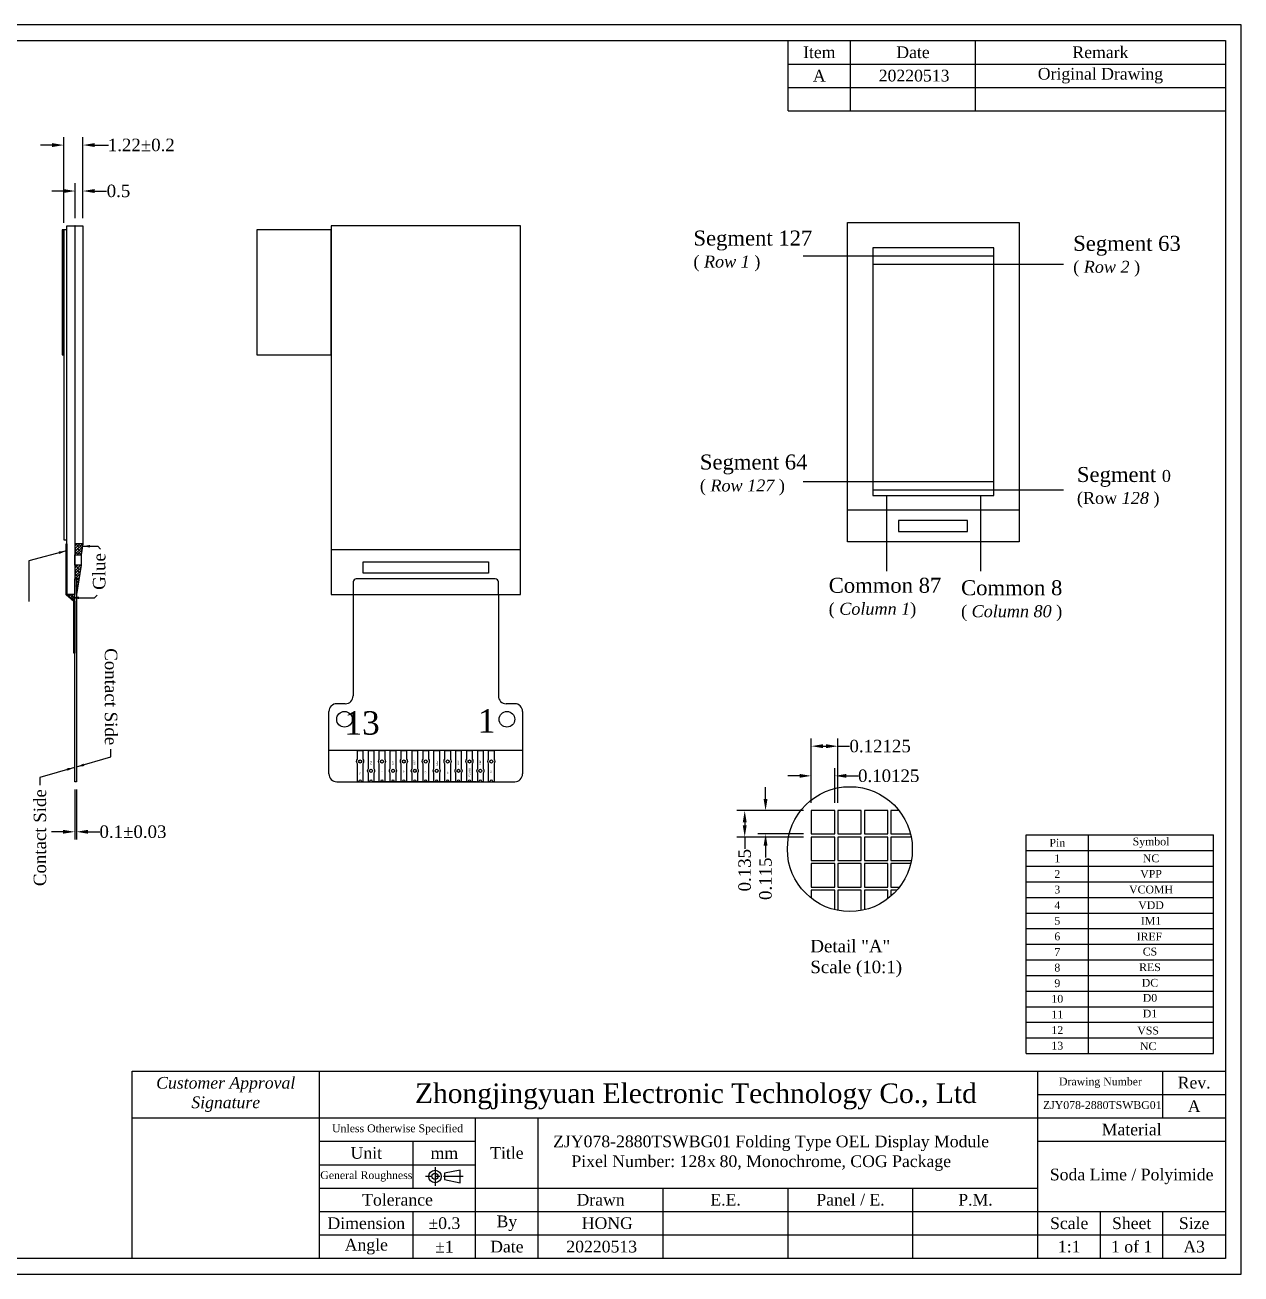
# Model space of a CAD drawing. Extents: x -334 to 152, y -2 to 1135.
# Drawn here: x -89.2 to -11.4, y -1.8 to 78.2 of the extents above; entities that cross this region are included whole.
import ezdxf

# ---------------------------------------------------------------- set-up
doc = ezdxf.new("R2010")
doc.units = 0
doc.header["$MEASUREMENT"] = 0
doc.linetypes.add('CENTER', pattern=[2, 1.25, -0.25, 0.25, -0.25])
for name, color, linetype in [('Dimension', 7, 'Continuous'), ('Driver IC', 8, 'Continuous'), ('FPC', 30, 'Continuous'), ('Frame', 7, 'Continuous'), ('Index', 7, 'Continuous')]:
    doc.layers.add(name, color=color, linetype=linetype)
doc.styles.get("Standard").update_dxf_attribs({"font": 'times.ttf'})
doc.dimstyles.get("Standard").update_dxf_attribs({"dimtxt": 0.18, "dimasz": 0.18, "dimexe": 0.18, "dimexo": 0.0625, "dimgap": 0.09, "dimtad": 0, "dimtih": 1, "dimtoh": 1, "dimdec": 4, "dimzin": 0, "dimdsep": 46, "dimtxsty": 'Standard', "dimcen": 0.09, "dimadec": 0, "dimazin": 0, "dimtfac": 1, "dimtdec": 4, "dimtofl": 0, "dimtmove": 0, "dimatfit": 3, "dimfxl": 1, "dimtolj": 1, "dimtzin": 0, "dimarcsym": 0})
pattern_1 = [(45, (-16.7045, 0.23526), (-0.08838835, 0.08838835), []), (135, (-16.7045, 0.23526), (-0.26516504, 0.08838835), [0.3125, -0.1875])]

# ---------------------------------------------------------------- blocks, each defined once
blk = doc.blocks.new('*D13')
at = {"layer": 'Defpoints', "color": 0, "transparency": 16777216}
for p in [(-86.015, 29.681), (-85.915, 29.681), (-85.915, 26.477)]:
    blk.add_point(p, dxfattribs=at)
at = {"layer": 'Dimension', "color": 0, "lineweight": -2, "transparency": 16777216}
for p, q in [((-86.015, 29.181), (-86.015, 25.977)), ((-85.915, 29.181), (-85.915, 25.977)), ((-86.765, 26.477), (-87.515, 26.477)), ((-85.165, 26.477), (-84.415, 26.477))]:
    blk.add_line(p, q, dxfattribs=at)
at = {"layer": 'Dimension', "color": 0, "transparency": 16777216}
for points in [[(-86.765, 26.602), (-86.765, 26.352), (-86.015, 26.477)], [(-85.165, 26.602), (-85.165, 26.352), (-85.915, 26.477)]]:
    blk.add_solid(points, dxfattribs=at)
at = {"layer": 'Dimension', "color": 0, "transparency": 16777216, "insert": (-82.29, 26.477), "char_height": 0.8, "attachment_point": 5}
blk.add_mtext('\\A1;0.1±0.03', dxfattribs=at)
blk = doc.blocks.new('*D14')
at = {"color": 0, "lineweight": -2, "transparency": 16777216}
for p, q in [((-38.864, 28.336), (-38.864, 30.559)), ((-37.364, 28.336), (-37.364, 30.559)), ((-39.614, 30.059), (-40.364, 30.059)), ((-36.614, 30.059), (-35.864, 30.059))]:
    blk.add_line(p, q, dxfattribs=at)
at = {"color": 0, "transparency": 16777216}
for points in [[(-39.614, 30.184), (-39.614, 29.934), (-38.864, 30.059)], [(-36.614, 30.184), (-36.614, 29.934), (-37.364, 30.059)]]:
    blk.add_solid(points, dxfattribs=at)
at = {"layer": 'Defpoints', "color": 0, "transparency": 16777216}
for p in [(-37.364, 30.059), (-38.864, 27.836), (-37.364, 27.836)]:
    blk.add_point(p, dxfattribs=at)
at = {"color": 0, "transparency": 16777216, "insert": (-33.905, 30.059), "char_height": 0.8, "attachment_point": 5}
blk.add_mtext('\\A1;0.10125', dxfattribs=at)
blk = doc.blocks.new('*D15')
at = {"color": 0, "lineweight": -2, "transparency": 16777216}
for p, q in [((-38.864, 28.336), (-38.864, 32.46)), ((-37.164, 28.336), (-37.164, 32.46)), ((-38.114, 31.96), (-37.914, 31.96)), ((-37.164, 31.96), (-36.414, 31.96))]:
    blk.add_line(p, q, dxfattribs=at)
at = {"color": 0, "transparency": 16777216}
for points in [[(-38.114, 32.085), (-38.114, 31.835), (-38.864, 31.96)], [(-37.914, 32.085), (-37.914, 31.835), (-37.164, 31.96)]]:
    blk.add_solid(points, dxfattribs=at)
at = {"layer": 'Defpoints', "color": 0, "transparency": 16777216}
for p in [(-37.164, 31.96), (-38.864, 27.836), (-37.164, 27.836)]:
    blk.add_point(p, dxfattribs=at)
at = {"color": 0, "transparency": 16777216, "insert": (-34.455, 31.96), "char_height": 0.8, "attachment_point": 5}
blk.add_mtext('\\A1;0.12125', dxfattribs=at)
blk = doc.blocks.new('*D16')
at = {"color": 0, "lineweight": -2, "transparency": 16777216}
for p, q in [((-41.79, 28.586), (-41.79, 29.336)), ((-39.364, 27.836), (-42.29, 27.836)), ((-39.364, 26.336), (-42.29, 26.336)), ((-41.79, 25.586), (-41.79, 24.836))]:
    blk.add_line(p, q, dxfattribs=at)
at = {"color": 0, "transparency": 16777216}
for points in [[(-41.915, 28.586), (-41.665, 28.586), (-41.79, 27.836)], [(-41.915, 25.586), (-41.665, 25.586), (-41.79, 26.336)]]:
    blk.add_solid(points, dxfattribs=at)
at = {"layer": 'Defpoints', "color": 0, "transparency": 16777216}
for p in [(-38.864, 27.836), (-41.79, 26.336), (-38.864, 26.336)]:
    blk.add_point(p, dxfattribs=at)
at = {"color": 0, "transparency": 16777216, "insert": (-41.79, 23.468), "char_height": 0.8, "attachment_point": 5, "rotation": 90}
blk.add_mtext('\\A1;0.115', dxfattribs=at)
blk = doc.blocks.new('*D17')
at = {"color": 0, "lineweight": -2, "transparency": 16777216}
for p, q in [((-39.364, 27.836), (-43.625, 27.836)), ((-43.125, 27.086), (-43.125, 26.886)), ((-39.364, 26.136), (-43.625, 26.136)), ((-43.125, 26.136), (-43.125, 25.386))]:
    blk.add_line(p, q, dxfattribs=at)
at = {"color": 0, "transparency": 16777216}
for points in [[(-43.25, 27.086), (-43, 27.086), (-43.125, 27.836)], [(-43.25, 26.886), (-43, 26.886), (-43.125, 26.136)]]:
    blk.add_solid(points, dxfattribs=at)
at = {"layer": 'Defpoints', "color": 0, "transparency": 16777216}
for p in [(-38.864, 27.836), (-43.125, 26.136), (-38.864, 26.136)]:
    blk.add_point(p, dxfattribs=at)
at = {"color": 0, "transparency": 16777216, "insert": (-43.125, 24.018), "char_height": 0.8, "attachment_point": 5, "rotation": 90}
blk.add_mtext('\\A1;0.135', dxfattribs=at)
blk = doc.blocks.new('*D18')
at = {"color": 0, "lineweight": -2, "transparency": 16777216}
for p, q in [((-85.995, 65.781), (-85.995, 68.018)), ((-85.495, 65.781), (-85.495, 68.018)), ((-86.745, 67.518), (-87.495, 67.518)), ((-84.745, 67.518), (-83.995, 67.518))]:
    blk.add_line(p, q, dxfattribs=at)
at = {"color": 0, "transparency": 16777216}
for points in [[(-86.745, 67.643), (-86.745, 67.393), (-85.995, 67.518)], [(-84.745, 67.643), (-84.745, 67.393), (-85.495, 67.518)]]:
    blk.add_solid(points, dxfattribs=at)
at = {"layer": 'Defpoints', "color": 0, "transparency": 16777216}
for p in [(-85.495, 67.518), (-85.995, 65.281), (-85.495, 65.281)]:
    blk.add_point(p, dxfattribs=at)
at = {"color": 0, "transparency": 16777216, "insert": (-83.217, 67.518), "char_height": 0.8, "attachment_point": 5}
blk.add_mtext('\\A1;0.5', dxfattribs=at)
blk = doc.blocks.new('*D19')
at = {"color": 0, "lineweight": -2, "transparency": 16777216}
for p, q in [((-87.465, 70.461), (-88.215, 70.461)), ((-86.715, 65.481), (-86.715, 70.961)), ((-85.495, 65.781), (-85.495, 70.961)), ((-84.745, 70.461), (-83.86, 70.461))]:
    blk.add_line(p, q, dxfattribs=at)
at = {"color": 0, "transparency": 16777216}
for points in [[(-87.465, 70.586), (-87.465, 70.336), (-86.715, 70.461)], [(-84.745, 70.586), (-84.745, 70.336), (-85.495, 70.461)]]:
    blk.add_solid(points, dxfattribs=at)
at = {"layer": 'Defpoints', "color": 0, "transparency": 16777216}
for p in [(-85.495, 70.461), (-86.715, 64.981), (-85.495, 65.281)]:
    blk.add_point(p, dxfattribs=at)
at = {"color": 0, "transparency": 16777216, "insert": (-81.758, 70.461), "char_height": 0.8, "attachment_point": 5}
blk.add_mtext('\\A1;1.22%%P0.2', dxfattribs=at)

msp = doc.modelspace()

# ---------------------------------------------------------------- hatches: boundary and pattern name
h = msp.add_hatch()
h.set_pattern_fill('ANSI38', color=8, style=0)
h.set_pattern_definition(pattern_1)
h.paths.add_polyline_path([(-86.01541, 44.22077), (-85.61541, 44.22077), (-85.49541, 44.92077), (-85.99541, 44.92077), (-85.99541, 46.24077), (-86.01541, 46.24077)])
h.paths.add_polyline_path([(-85.61541, 43.55077), (-86.01541, 43.55077), (-86.01541, 42.68077), (-85.91541, 42.68077), (-85.91541, 41.68077)])
h = msp.add_hatch()
h.set_pattern_fill('ANSI38', color=8, style=0)
h.set_pattern_definition(pattern_1)
h.paths.add_polyline_path([(-86.51541, 41.68077), (-86.01541, 41.24954), (-86.01541, 41.68077)])

# ---------------------------------------------------------------- linework, layer by layer
for p, q in [((-27.17286, 63.35206), (-39.37956, 63.35206)), ((-34.93266, 62.84176), (-22.72596, 62.84176)), ((-27.17286, 48.88623), (-39.37956, 48.88623)), ((-34.93266, 48.37593), (-22.72596, 48.37593)), ((-34.03901, 48.02358), (-34.03901, 43.16358)), ((-28.03693, 48.02358), (-28.03693, 43.16358)), ((-25.55286, 47.07481), (-36.55266, 47.07481))]:
    msp.add_line(p, q)
at = {"color": 8}
for p, q in [((-85.49541, 44.92077), (-85.61541, 44.22077)), ((-85.61541, 43.55077), (-85.91541, 41.68077)), ((-86.51541, 41.68077), (-86.01541, 41.24954))]:
    msp.add_line(p, q, dxfattribs=at)
at = {"color": 34}
for p, q in [((-68.19612, 41.68077), (-68.19612, 35.18077)), ((-58.89612, 41.68077), (-58.89612, 35.18077)), ((-68.69612, 34.68077), (-69.24612, 34.68077)), ((-57.84612, 34.68077), (-58.39612, 34.68077)), ((-69.74612, 30.18077), (-69.74612, 34.18077)), ((-57.34612, 34.18077), (-57.34612, 30.18077)), ((-57.34612, 31.68077), (-69.74612, 31.68077)), ((-69.24612, 29.68077), (-57.84612, 29.68077))]:
    msp.add_line(p, q, dxfattribs=at)
at = {"color": 4}
for points in [[(-86.81541, 57.03077), (-86.71541, 57.03077), (-86.71541, 65.03077), (-86.81541, 65.03077)], [(-69.61112, 65.03077), (-74.36112, 65.03077), (-74.36112, 57.03077), (-69.61112, 57.03077)]]:
    msp.add_lwpolyline(points, close=True, dxfattribs=at)
at = {"color": 6}
for points in [[(-86.71541, 45.17077), (-86.51541, 45.17077), (-86.51541, 65.03077), (-86.71541, 65.03077)], [(-86.51541, 44.92077), (-86.51541, 41.68077), (-86.01541, 41.24954), (-86.01541, 37.92077), (-86.06541, 37.92077), (-86.06541, 41.23153), (-86.56541, 41.66387), (-86.56541, 44.92077)]]:
    msp.add_lwpolyline(points, close=True, dxfattribs=at)
for points in [[(-86.01541, 41.68077), (-86.51541, 41.68077), (-86.51541, 65.28077), (-86.01541, 65.28077)], [(-85.99541, 65.28077), (-86.01541, 65.28077), (-86.01541, 46.24077), (-85.99541, 46.24077)], [(-85.49541, 44.92077), (-85.99541, 44.92077), (-85.99541, 65.28077), (-85.49541, 65.28077)], [(-69.61112, 65.28077), (-69.61112, 41.68077), (-57.48112, 41.68077), (-57.48112, 65.28077)], [(-69.61112, 65.28077), (-69.61112, 44.56077), (-57.48112, 44.56077), (-57.48112, 65.28077)], [(-25.55286, 45.04981), (-36.55266, 45.04981), (-36.55266, 65.49481), (-25.55286, 65.49481)], [(-86.01541, 44.22077), (-85.61541, 44.22077), (-85.61541, 43.55077), (-86.01541, 43.55077)], [(-38.86409, 26.33623), (-37.36409, 26.33623), (-37.36409, 27.83623), (-38.86409, 27.83623)], [(-37.16409, 26.33623), (-35.66409, 26.33623), (-35.66409, 27.83623), (-37.16409, 27.83623)], [(-35.46409, 26.33623), (-33.96409, 26.33623), (-33.96409, 27.83623), (-35.46409, 27.83623)], [(-38.86409, 24.63623), (-37.36409, 24.63623), (-37.36409, 26.13623), (-38.86409, 26.13623)], [(-37.16409, 24.63623), (-35.66409, 24.63623), (-35.66409, 26.13623), (-37.16409, 26.13623)], [(-35.46409, 24.63623), (-33.96409, 24.63623), (-33.96409, 26.13623), (-35.46409, 26.13623)], [(-38.86409, 22.93623), (-37.36409, 22.93623), (-37.36409, 24.43623), (-38.86409, 24.43623)], [(-37.16409, 22.93623), (-35.66409, 22.93623), (-35.66409, 24.43623), (-37.16409, 24.43623)], [(-35.46409, 22.93623), (-33.96409, 22.93623), (-33.96409, 24.43623), (-35.46409, 24.43623)]]:
    msp.add_lwpolyline(points, close=True)
at = {"color": 5}
msp.add_lwpolyline([(-34.93266, 63.87481), (-34.93266, 48.02358), (-27.17286, 48.02358), (-27.17286, 63.87481)], close=True, dxfattribs=at)
at = {"color": 8}
msp.add_lwpolyline([(-28.86656, 45.71878), (-28.86656, 46.42186), (-33.2762, 46.42186), (-33.2762, 45.71878), (-31.07138, 45.71878)], close=True, dxfattribs=at)
at = {"color": 2}
for points in [[(-67.57112, 31.12219, -0.35355339), (-67.57112, 30.83934), (-67.57112, 29.68077), (-67.64612, 29.68077, 1), (-67.84612, 29.68077), (-67.92112, 29.68077), (-67.92112, 30.83934, -0.35355339), (-67.92112, 31.12219), (-67.92112, 31.68077), (-67.57112, 31.68077)], [(-66.87112, 30.23934), (-66.87112, 29.68077), (-66.94612, 29.68077, 1), (-67.14612, 29.68077), (-67.22112, 29.68077), (-67.22112, 30.23934, -0.35355339), (-67.22112, 30.52219), (-67.22112, 31.68077), (-66.87112, 31.68077), (-66.87112, 30.52219, -0.35355339)], [(-66.17112, 31.12219, -0.35355339), (-66.17112, 30.83934), (-66.17112, 29.68077), (-66.24612, 29.68077, 1), (-66.44612, 29.68077), (-66.52112, 29.68077), (-66.52112, 30.83934, -0.35355339), (-66.52112, 31.12219), (-66.52112, 31.68077), (-66.17112, 31.68077)], [(-65.47112, 30.23934), (-65.47112, 29.68077), (-65.54612, 29.68077, 1), (-65.74612, 29.68077), (-65.82112, 29.68077), (-65.82112, 30.23934, -0.35355339), (-65.82112, 30.52219), (-65.82112, 31.68077), (-65.47112, 31.68077), (-65.47112, 30.52219, -0.35355339)], [(-64.77112, 31.12219, -0.35355339), (-64.77112, 30.83934), (-64.77112, 29.68077), (-64.84612, 29.68077, 1), (-65.04612, 29.68077), (-65.12112, 29.68077), (-65.12112, 30.83934, -0.35355339), (-65.12112, 31.12219), (-65.12112, 31.68077), (-64.77112, 31.68077)], [(-64.07112, 30.23934), (-64.07112, 29.68077), (-64.14612, 29.68077, 1), (-64.34612, 29.68077), (-64.42112, 29.68077), (-64.42112, 30.23934, -0.35355339), (-64.42112, 30.52219), (-64.42112, 31.68077), (-64.07112, 31.68077), (-64.07112, 30.52219, -0.35355339)], [(-63.37112, 31.12219, -0.35355339), (-63.37112, 30.83934), (-63.37112, 29.68077), (-63.44612, 29.68077, 1), (-63.64612, 29.68077), (-63.72112, 29.68077), (-63.72112, 30.83934, -0.35355339), (-63.72112, 31.12219), (-63.72112, 31.68077), (-63.37112, 31.68077)], [(-62.67112, 30.23934), (-62.67112, 29.68077), (-62.74612, 29.68077, 1), (-62.94612, 29.68077), (-63.02112, 29.68077), (-63.02112, 30.23934, -0.35355339), (-63.02112, 30.52219), (-63.02112, 31.68077), (-62.67112, 31.68077), (-62.67112, 30.52219, -0.35355339)], [(-61.97112, 31.12219, -0.35355339), (-61.97112, 30.83934), (-61.97112, 29.68077), (-62.04612, 29.68077, 1), (-62.24612, 29.68077), (-62.32112, 29.68077), (-62.32112, 30.83934, -0.35355339), (-62.32112, 31.12219), (-62.32112, 31.68077), (-61.97112, 31.68077)], [(-61.27112, 30.23934), (-61.27112, 29.68077), (-61.34612, 29.68077, 1), (-61.54612, 29.68077), (-61.62112, 29.68077), (-61.62112, 30.23934, -0.35355339), (-61.62112, 30.52219), (-61.62112, 31.68077), (-61.27112, 31.68077), (-61.27112, 30.52219, -0.35355339)], [(-60.57112, 31.12219, -0.35355339), (-60.57112, 30.83934), (-60.57112, 29.68077), (-60.64612, 29.68077, 1), (-60.84612, 29.68077), (-60.92112, 29.68077), (-60.92112, 30.83934, -0.35355339), (-60.92112, 31.12219), (-60.92112, 31.68077), (-60.57112, 31.68077)], [(-59.87112, 30.23934), (-59.87112, 29.68077), (-59.94612, 29.68077, 1), (-60.14612, 29.68077), (-60.22112, 29.68077), (-60.22112, 30.23934, -0.35355339), (-60.22112, 30.52219), (-60.22112, 31.68077), (-59.87112, 31.68077), (-59.87112, 30.52219, -0.35355339)], [(-59.17112, 31.12219, -0.35355339), (-59.17112, 30.83934), (-59.17112, 29.68077), (-59.24612, 29.68077, 1), (-59.44612, 29.68077), (-59.52112, 29.68077), (-59.52112, 30.83934, -0.35355339), (-59.52112, 31.12219), (-59.52112, 31.68077), (-59.17112, 31.68077)]]:
    msp.add_lwpolyline(points, format="xyb", close=True, dxfattribs=at)
for points in [[(-33.24781, 27.83623), (-33.76409, 27.83623), (-33.76409, 26.33623), (-32.51349, 26.33623)], [(-32.4689, 26.13623), (-33.76409, 26.13623), (-33.76409, 24.63623), (-32.46127, 24.63623)], [(-32.50371, 24.43623), (-33.76409, 24.43623), (-33.76409, 22.93623), (-33.21681, 22.93623)], [(-37.36409, 21.48563), (-37.36409, 22.73623), (-38.86409, 22.73623), (-38.86409, 22.21995)], [(-35.66409, 21.43341), (-35.66409, 22.73623), (-37.16409, 22.73623), (-37.16409, 21.44105)], [(-33.96409, 22.18896), (-33.96409, 22.73623), (-35.46409, 22.73623), (-35.46409, 21.47585)], [(-33.38027, 22.73623), (-33.76409, 22.73623), (-33.76409, 22.35242)]]:
    msp.add_lwpolyline(points)
at = {"color": 34}
for centre in [(-68.74612, 33.68077), (-58.34612, 33.68077)]:
    msp.add_circle(centre, 0.5, dxfattribs=at)
at = {"color": 6}
for centre in [(-67.74612, 30.98077), (-67.04612, 30.38077), (-66.34612, 30.98077), (-65.64612, 30.38077), (-64.94612, 30.98077), (-64.24612, 30.38077), (-63.54612, 30.98077), (-62.84612, 30.38077), (-62.14612, 30.98077), (-61.44612, 30.38077), (-60.74612, 30.98077), (-60.04612, 30.38077), (-59.34612, 30.98077)]:
    msp.add_circle(centre, 0.1, dxfattribs=at)
at = {"color": 34}
for centre, start, end in [((-69.24612, 34.18077), 90, 180), ((-68.69612, 35.18077), 270, 0), ((-58.39612, 35.18077), 180, 270), ((-57.84612, 34.18077), 0, 90), ((-69.24612, 30.18077), 180, 270), ((-57.84612, 30.18077), 270, 0)]:
    msp.add_arc(centre, 0.5, start, end, dxfattribs=at)
at = {"layer": 'Driver IC'}
msp.add_lwpolyline([(-59.53112, 43.03677), (-67.56112, 43.03677), (-67.56112, 43.76077), (-59.53112, 43.76077)], close=True, dxfattribs=at)
at = {"layer": 'FPC'}
msp.add_lwpolyline([(-86.01541, 29.68077), (-86.01541, 42.68077), (-85.91541, 42.68077), (-85.91541, 29.68077)], close=True, dxfattribs=at)
msp.add_lwpolyline([(-58.89612, 41.68077), (-58.89612, 42.48077, 0.41421356), (-59.09612, 42.68077), (-67.99612, 42.68077, 0.41421356), (-68.19612, 42.48077), (-68.19612, 41.68077)], format="xyb", dxfattribs=at)
at = {"layer": 'Frame'}
for p, q in [((-40.35147, 72.65231), (-40.35147, 77.15231)), ((-36.35147, 72.65231), (-36.35147, 77.15231)), ((-28.35147, 72.65231), (-28.35147, 77.15231)), ((-40.35147, 75.65231), (-12.35147, 75.65231)), ((-40.35147, 74.15231), (-12.35147, 74.15231)), ((-40.35147, 72.65231), (-12.35147, 72.65231)), ((-25.11141, 12.27473), (-25.11141, 26.27473)), ((-25.11141, 26.27473), (-13.11141, 26.27473)), ((-21.11141, 12.27473), (-21.11141, 26.27473)), ((-13.11141, 12.27473), (-13.11141, 26.27473)), ((-25.11141, 25.27473), (-13.11141, 25.27473)), ((-25.11141, 24.27473), (-13.11141, 24.27473)), ((-25.11141, 23.27473), (-13.11141, 23.27473)), ((-25.11141, 22.27473), (-13.11141, 22.27473)), ((-25.11141, 21.27473), (-13.11141, 21.27473)), ((-25.11141, 20.27473), (-13.11141, 20.27473)), ((-25.11141, 19.27473), (-13.11141, 19.27473)), ((-25.11141, 18.27473), (-13.11141, 18.27473)), ((-25.11141, 17.27473), (-13.11141, 17.27473)), ((-25.11141, 16.27473), (-13.11141, 16.27473)), ((-25.11141, 15.27473), (-13.11141, 15.27473)), ((-25.11141, 14.27473), (-13.11141, 14.27473)), ((-25.11141, 13.27473), (-13.11141, 13.27473)), ((-25.11141, 12.27473), (-13.11141, 12.27473)), ((-82.35147, 11.15231), (-12.35147, 11.15231)), ((-82.35147, -0.84769), (-82.35147, 11.15231)), ((-70.35147, -0.84769), (-70.35147, 11.15231)), ((-24.35147, -0.84769), (-24.35147, 11.15231)), ((-16.35147, 8.15231), (-16.35147, 11.15231)), ((-24.35147, 9.65231), (-12.35147, 9.65231)), ((-82.35147, 8.15231), (-12.35147, 8.15231)), ((-60.35147, -0.84769), (-60.35147, 8.15231)), ((-56.35147, -0.84769), (-56.35147, 8.15231)), ((-70.35147, 6.65231), (-60.35147, 6.65231)), ((-64.35147, 3.65231), (-64.35147, 6.65231)), ((-24.35147, 6.65231), (-12.35147, 6.65231)), ((-70.35147, 5.15231), (-60.35147, 5.15231)), ((-70.35147, 3.65231), (-24.35147, 3.65231)), ((-48.35147, -0.84769), (-48.35147, 3.65231)), ((-40.35147, -0.84769), (-40.35147, 3.65231)), ((-32.35147, -0.84769), (-32.35147, 3.65231)), ((-70.35147, 2.15231), (-12.35147, 2.15231)), ((-64.35147, -0.84769), (-64.35147, 2.15231)), ((-20.35147, -0.84769), (-20.35147, 2.15231)), ((-16.35147, -0.84769), (-16.35147, 2.15231)), ((-70.35147, 0.65231), (-12.35147, 0.65231))]:
    msp.add_line(p, q, dxfattribs=at)
at = {"layer": 'Frame', "color": 0}
msp.add_line((-60.29612, 29.68077), (-66.79612, 29.68077), dxfattribs=at)
at = {"layer": 'Frame', "linetype": 'CENTER'}
for p, q in [((-62.95147, 5.00231), (-62.95147, 3.80231)), ((-61.15147, 4.40231), (-63.55147, 4.40231))]:
    msp.add_line(p, q, dxfattribs=at)
at = {"layer": 'Frame'}
for points in [[(-11.35147, 78.15231), (-131.35147, 78.15231), (-131.35147, -1.84769), (-11.35147, -1.84769)], [(-12.35147, -0.84769), (-130.35147, -0.84769), (-130.35147, 77.15231), (-12.35147, 77.15231)], [(-61.35147, 4.00231), (-61.35147, 4.80231), (-62.35147, 4.60231), (-62.35147, 4.20231)]]:
    msp.add_lwpolyline(points, close=True, dxfattribs=at)
for radius in [0.4, 0.2]:
    msp.add_circle((-62.95147, 4.40231), radius, dxfattribs=at)
at = {"layer": 'Index'}
msp.add_circle((-36.39409, 25.36623), 4, dxfattribs=at)

# ---------------------------------------------------------------- texts
msp.add_text('1', height=1.5).set_placement((-60.21959, 32.82987))
at = {"char_height": 0.3, "attachment_point": 4}
for s, insert in [('{\\H3.2x;Segment 127\\P\\H0.8x;( \\fTimes New Roman|b0|i1|c0|p18;Row 1\\fTimes New Roman|b0|i0|c0|p18; )}', (-46.40856, 63.67581)), ('{\\H3.2x;Segment 63\\P\\H0.8x;( \\fTimes New Roman|b0|i1|c0|p18;Row 2\\fTimes New Roman|b0|i0|c0|p18; )}', (-22.09501, 63.33814)), ('{\\H3.2x;Segment 64\\P\\H0.8x;( \\fTimes New Roman|b0|i1|c0|p18;Row 127\\fTimes New Roman|b0|i0|c0|p18; )}', (-45.99525, 49.33156)), ('{\\H3.2x;Segment \\H0.8x;0\\P(Row\\fTimes New Roman|b0|i1|c0|p18; 128\\fTimes New Roman|b0|i0|c0|p18; )}', (-21.85493, 48.53276)), ('{\\H3.2x;Common 87\\P\\H0.8x;( \\fTimes New Roman|b0|i1|c0|p18;Column 1\\fTimes New Roman|b0|i0|c0|p18;)}', (-37.74847, 41.43553)), ('{\\H3.2x;Common 8\\P\\H0.8x;( \\fTimes New Roman|b0|i1|c0|p18;Column 80\\fTimes New Roman|b0|i0|c0|p18; )}', (-29.2744, 41.27971))]:
    msp.add_mtext(s, dxfattribs=dict(at, insert=insert))
at = {"insert": (-84.44985, 43.14765), "char_height": 0.8, "attachment_point": 5, "rotation": 90}
msp.add_mtext('Glue', dxfattribs=at)
at = {"insert": (-66.48921, 34.19956), "char_height": 1.5, "width": 2.634013, "attachment_point": 3}
msp.add_mtext('13', dxfattribs=at)
at = {"layer": 'Frame'}
for s, height, p in [('20220513', 0.75, (-34.54632, 74.5338)), ('ZJY078-2880TSWBG01', 0.5, (-24.03086, 8.72459)), ('ZJY078-2880TSWBG01 Folding Type OEL Display Module', 0.75, (-55.39041, 6.27182)), ('    Pixel Number: 128 ', 0.75, (-55.35147, 5.00289)), (' 80, Monochrome, COG Package', 0.75, (-45.01541, 5.00289)), ('x', 0.75, (-45.53929, 5.00289)), ('HONG', 0.75, (-53.55975, 1.0357)), ('20220513', 0.75, (-54.54632, -0.4662))]:
    msp.add_text(s, height=height, dxfattribs=at).set_placement(p)
at = {"layer": 'Frame', "attachment_point": 5}
for s, insert, char_height in [('{\\fTimes New Roman|b0|i0|c0|p18;Remark}', (-20.35147, 76.40231), 0.75), ('{\\fTimes New Roman|b0|i0|c0|p18;Item}', (-38.35147, 76.40231), 0.75), ('{\\fTimes New Roman|b0|i0|c0|p18;Date}', (-32.35147, 76.40231), 0.75), ('A', (-38.35147, 74.90231), 0.75), ('Original Drawing', (-20.35147, 74.90231), 0.75), ('{\\fTimes New Roman|b0|i0|c0|p18;Pin}', (-23.11141, 25.77473), 0.5), ('{\\fTimes New Roman|b0|i0|c0|p18;Symbol}', (-17.11141, 25.77473), 0.5), ('{\\fTimes New Roman|b0|i0|c0|p18;1}', (-23.11141, 24.77473), 0.5), ('NC', (-17.11141, 24.77473), 0.5), ('{\\fTimes New Roman|b0|i0|c0|p18;2}', (-23.11141, 23.77473), 0.5), ('VPP', (-17.11141, 23.77473), 0.5), ('{\\fTimes New Roman|b0|i0|c0|p18;3}', (-23.11141, 22.77473), 0.5), ('VCOMH', (-17.11141, 22.77473), 0.5), ('{\\fTimes New Roman|b0|i0|c0|p18;4}', (-23.11141, 21.77473), 0.5), ('VDD', (-17.11141, 21.77473), 0.5), ('{\\fTimes New Roman|b0|i0|c0|p18;5}', (-23.11141, 20.77473), 0.5), ('IM1', (-17.11141, 20.77473), 0.5), ('{\\fTimes New Roman|b0|i0|c0|p18;6}', (-23.11141, 19.77473), 0.5), ('IREF', (-17.21426, 19.76772), 0.5), ('{\\fTimes New Roman|b0|i0|c0|p18;7}', (-23.11141, 18.77473), 0.5), ('CS', (-17.17998, 18.80196), 0.5), ('{\\fTimes New Roman|b0|i0|c0|p18;8}', (-23.11141, 17.77473), 0.5), ('RES', (-17.17998, 17.80196), 0.5), ('9', (-23.11141, 16.77473), 0.5), ('DC', (-17.17998, 16.80196), 0.5), ('10', (-23.11141, 15.77473), 0.5), ('D0', (-17.17915, 15.83461), 0.5), ('11', (-23.11141, 14.77473), 0.5), ('D1', (-17.17915, 14.83461), 0.5), ('12', (-23.11141, 13.77473), 0.5), ('VSS', (-17.29877, 13.74228), 0.5), ('13', (-23.11141, 12.77473), 0.5), ('NC', (-17.29877, 12.74228), 0.5), ('{\\fTimes New Roman|b0|i1|c0|p18;Customer Approval\\PSignature}', (-76.35147, 9.65231), 0.75), ('Zhongjingyuan Electronic Technology Co., Ltd', (-46.24913, 9.52397), 1.25), ('{\\fTimes New Roman|b0|i0|c0|p18;Drawing Number}', (-20.35147, 10.40231), 0.5), ('{\\fTimes New Roman|b0|i0|c0|p18;Rev.}', (-14.35147, 10.40231), 0.75), ('A', (-14.35147, 8.90231), 0.75), ('{\\fTimes New Roman|b0|i0|c0|p18;Unless Otherwise Specified}', (-65.35147, 7.40231), 0.5), ('{\\fTimes New Roman|b0|i0|c0|p18;Material}', (-18.35147, 7.40231), 0.75), ('{\\fTimes New Roman|b0|i0|c0|p18;Unit}', (-67.35147, 5.90231), 0.75), ('{\\fTimes New Roman|b0|i0|c0|p18;mm}', (-62.35147, 5.90231), 0.75), ('{\\fTimes New Roman|b0|i0|c0|p18;Title}', (-58.35147, 5.90231), 0.75), ('Soda Lime / Polyimide', (-18.35147, 4.40231), 0.75), ('{\\fTimes New Roman|b0|i0|c0|p18;General Roughness}', (-67.35147, 4.40231), 0.5), ('{\\fTimes New Roman|b0|i0|c0|p18;Tolerance}', (-65.35147, 2.90231), 0.75), ('{\\fTimes New Roman|b0|i0|c0|p18;Drawn}', (-52.35147, 2.90231), 0.75), ('E.E.', (-44.35147, 2.90231), 0.75), ('Panel / E.', (-36.35147, 2.90231), 0.75), ('P.M.', (-28.35147, 2.90231), 0.75), ('{\\fTimes New Roman|b0|i0|c0|p18;Dimension}', (-67.35147, 1.40231), 0.75), ('%%p0.3', (-62.35147, 1.40231), 0.75), ('{\\fTimes New Roman|b0|i0|c0|p18;By}', (-58.35147, 1.40231), 0.75), ('{\\fTimes New Roman|b0|i0|c0|p18;Scale}', (-22.35147, 1.40231), 0.75), ('{\\fTimes New Roman|b0|i0|c0|p18;Sheet}', (-18.35147, 1.40231), 0.75), ('{\\fTimes New Roman|b0|i0|c0|p18;Size}', (-14.35147, 1.40231), 0.75), ('{\\fTimes New Roman|b0|i0|c0|p18;Angle}', (-67.35147, -0.09769), 0.75), ('%%p1', (-62.35147, -0.09769), 0.75), ('{\\fTimes New Roman|b0|i0|c0|p18;Date}', (-58.35147, -0.09769), 0.75), ('{\\fTimes New Roman|b0|i0|c0|p18;1:1}', (-22.35147, -0.09769), 0.75), ('{\\fTimes New Roman|b0|i0|c0|p18;1 of 1}', (-18.35147, -0.09769), 0.75), ('{\\fTimes New Roman|b0|i0|c0|p18;A3}', (-14.35147, -0.09769), 0.75)]:
    msp.add_mtext(s, dxfattribs=dict(at, insert=insert, char_height=char_height))
at = {"layer": 'Frame', "char_height": 0.1, "attachment_point": 5, "rotation": 90}
for s, insert in [('VSS', (-67.04584, 30.87945)), ('D0', (-65.65451, 30.88223)), ('DC', (-64.94125, 30.34205)), ('RES', (-64.25884, 30.92899)), ('IREF', (-62.81712, 30.86299)), ('IM1', (-62.14357, 30.29957)), ('VDD', (-61.46117, 30.90238)), ('VCOMH', (-60.74701, 30.25198)), ('VPP', (-60.0646, 30.90238)), ('NC', (-59.36632, 30.36302)), ('NC', (-67.77253, 30.21891)), ('D1', (-66.34774, 30.31126)), ('CS', (-63.56056, 30.2786))]:
    msp.add_mtext(s, dxfattribs=dict(at, insert=insert))
at = {"layer": 'Index', "char_height": 0.8, "attachment_point": 6}
for insert, rotation in [((-83.69664, 32.02402), 270), ((-88.24362, 29.20496), 90)]:
    msp.add_mtext('{\\fTimes New Roman|b0|i0|c0|p18;Contact Side}', dxfattribs=dict(at, insert=insert, rotation=rotation))
at = {"layer": 'Index', "insert": (-38.92186, 19.55501), "char_height": 0.8, "attachment_point": 1}
msp.add_mtext('Detail "A"\\PScale (10:1)', dxfattribs=at)

# ---------------------------------------------------------------- dimensions: what is measured, and where the dimension line sits
for base, p1, p2, text, picture, middle in [((-85.49541, 70.46147), (-86.71541, 64.98077), (-85.49541, 65.28077), '<>%%P0.2', '*D19', (-81.75784, 70.46147)), ((-37.36409, 30.05942), (-38.86409, 27.83623), (-37.36409, 27.83623), '0.10125', '*D14', (-33.90483, 30.05942))]:
    dim = msp.add_linear_dim(base=base, p1=p1, p2=p2, text=text, dimstyle='Standard', override={"dimtxt": 0.8, "dimasz": 0.75, "dimexe": 0.5, "dimexo": 0.5, "dimgap": 0.1, "dimtih": 0, "dimtoh": 0, "dimzin": 8, "dimazin": 2, "dimtzin": 8})
    dim.commit()
    dim.dimension.update_dxf_attribs({"geometry": picture, "text_midpoint": middle, "dimtype": 160})
dim = msp.add_linear_dim(base=(-85.49541, 67.51763), p1=(-85.99541, 65.28077), p2=(-85.49541, 65.28077), dimstyle='Standard', override={"dimtxt": 0.8, "dimasz": 0.75, "dimexe": 0.5, "dimexo": 0.5, "dimgap": 0.1, "dimtih": 0, "dimtoh": 0, "dimzin": 8, "dimazin": 2, "dimtzin": 8})
dim.commit()
dim.dimension.update_dxf_attribs({"geometry": '*D18', "text_midpoint": (-83.2174, 67.51763), "dimtype": 160})
dim = msp.add_linear_dim(base=(-37.16409, 31.96042), p1=(-38.86409, 27.83623), p2=(-37.16409, 27.83623), text='0.12125', dimstyle='Standard', override={"dimtxt": 0.8, "dimasz": 0.75, "dimexe": 0.5, "dimexo": 0.5, "dimgap": 0.1, "dimtih": 0, "dimtoh": 0, "dimzin": 8, "dimazin": 2, "dimtzin": 8})
dim.commit()
dim.dimension.update_dxf_attribs({"geometry": '*D15', "text_midpoint": (-34.45483, 31.96042)})
for base, p2, text, picture, middle in [((-41.78966, 26.33623), (-38.86409, 26.33623), '0.115', '*D16', (-41.78966, 23.4676)), ((-43.12522, 26.13623), (-38.86409, 26.13623), '0.135', '*D17', (-43.12522, 24.0176))]:
    dim = msp.add_linear_dim(base=base, p1=(-38.86409, 27.83623), p2=p2, angle=90, text=text, dimstyle='Standard', override={"dimtxt": 0.8, "dimasz": 0.75, "dimexe": 0.5, "dimexo": 0.5, "dimgap": 0.1, "dimtih": 0, "dimtoh": 0, "dimzin": 8, "dimazin": 2, "dimtzin": 8})
    dim.commit()
    dim.dimension.update_dxf_attribs({"geometry": picture, "text_midpoint": middle})
at = {"layer": 'Dimension'}
dim = msp.add_linear_dim(base=(-85.91541, 26.47677), p1=(-86.01541, 29.68077), p2=(-85.91541, 29.68077), dimstyle='Standard', override={"dimtxt": 0.8, "dimasz": 0.75, "dimexe": 0.5, "dimexo": 0.5, "dimgap": 0.1, "dimtih": 0, "dimtoh": 0, "dimdec": 3, "dimzin": 8, "dimazin": 2, "dimtol": 1, "dimtp": 0.03, "dimtm": 0.03, "dimtzin": 8}, dxfattribs=at)
dim.commit()
dim.dimension.update_dxf_attribs({"geometry": '*D13', "text_midpoint": (-82.28974, 26.47677)})

# ---------------------------------------------------------------- leaders
at = {"layer": 'Index'}
for points, override in [([(-85.54294, 44.76515), (-84.54294, 44.76515), (-84.36617, 44.58838)], {"dimtxt": 0.5, "dimasz": 0.5, "dimexe": 0.5, "dimexo": 0.5, "dimgap": 0.1, "dimtih": 0, "dimdec": 2}), ([(-86.54632, 44.47771), (-88.96113, 43.83066), (-88.96113, 41.22972)], {"dimtxt": 0.5, "dimasz": 0.5, "dimexe": 0.5, "dimexo": 0.5, "dimgap": 0.1, "dimtih": 0, "dimdec": 3}), ([(-86.25237, 41.46515), (-84.75237, 41.46515), (-84.57559, 41.64193)], {"dimtxt": 0.5, "dimasz": 0.5, "dimexe": 0.5, "dimexo": 0.5, "dimgap": 0.1, "dimtih": 0, "dimdec": 2}), ([(-85.91146, 30.62699), (-83.69664, 31.27404), (-83.69664, 31.77404)], {"dimtxt": 0.5, "dimasz": 0.5, "dimexe": 0.5, "dimexo": 0.5, "dimgap": 0.1, "dimtih": 0, "dimdec": 3}), ([(-86.02881, 30.60199), (-88.24362, 29.95494), (-88.24362, 29.45494)], {"dimtxt": 0.5, "dimasz": 0.5, "dimexe": 0.5, "dimexo": 0.5, "dimgap": 0.1, "dimtih": 0, "dimdec": 3})]:
    msp.add_leader(points, dimstyle='Standard', override=override, dxfattribs=at)

doc.saveas('drawing.dxf')
